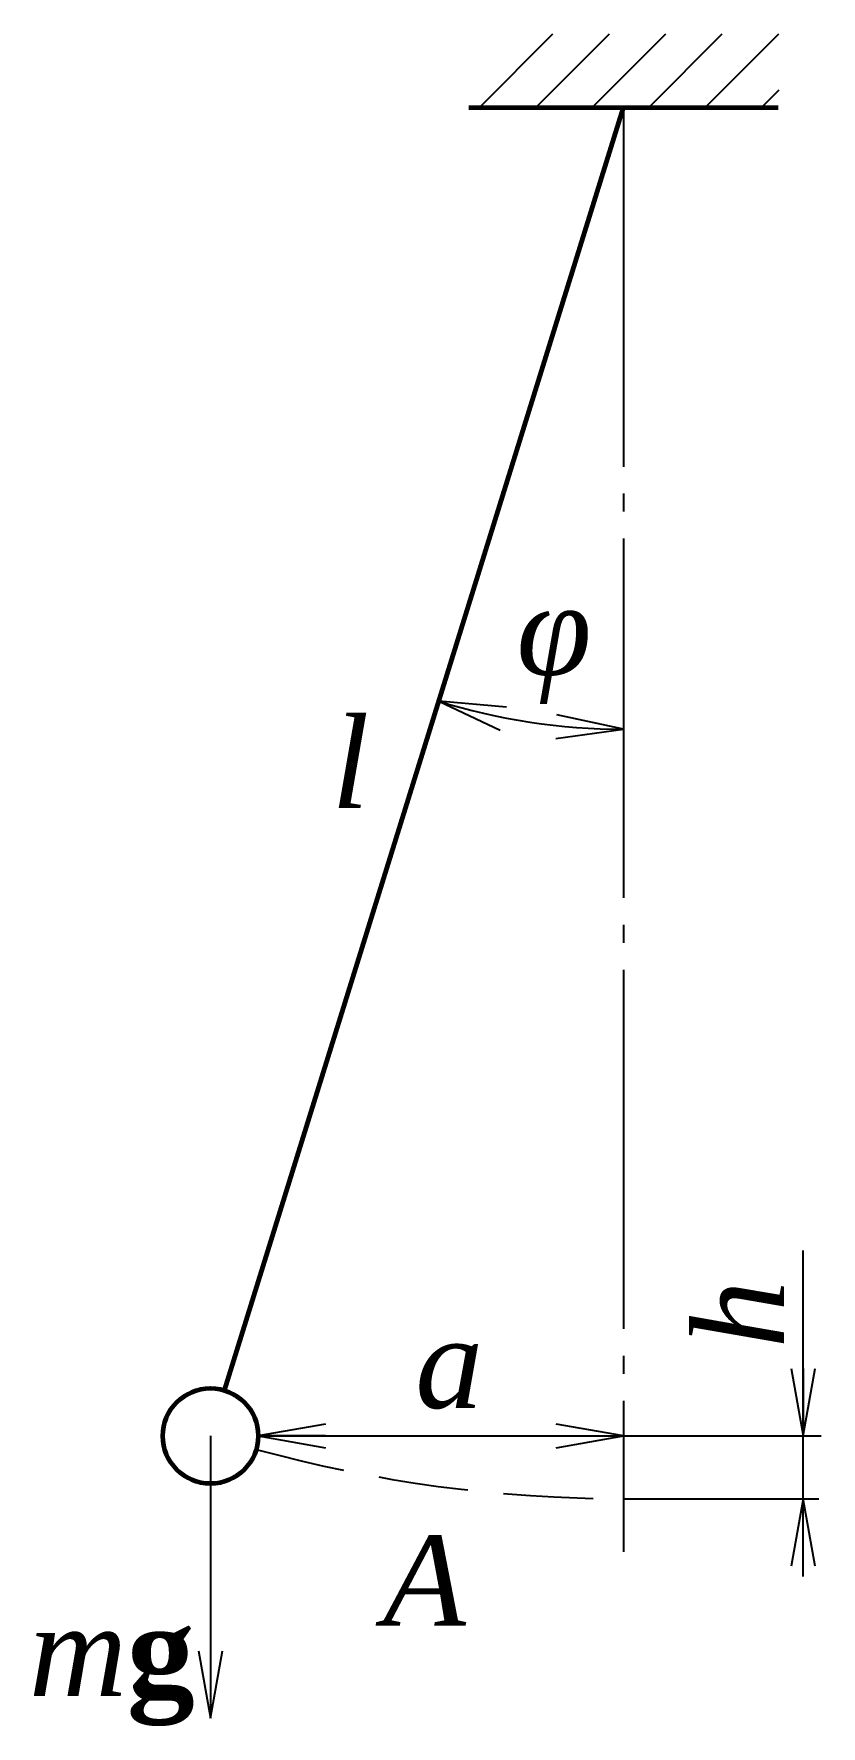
# Paper-space layout 'Чертёж' of a CAD drawing. Header units: millimetres. Extents: x 86 to 253, y 14 to 275.
# Drawn here: x 85.5 to 129.3, y 180.5 to 274.7 of the extents above; entities outside this region: 1.
import ezdxf

# ---------------------------------------------------------------- set-up
doc = ezdxf.new("R2010")
doc.units = ezdxf.units.MM
doc.linetypes.add('GOST2.303 4', pattern=[7, 5, -2, 0])
doc.linetypes.add('GOST2.303 5', pattern=[24, 20, -1.5, 1, -1.5])
for name, color, linetype, lineweight in [('Выноски', 7, 'Continuous', 25), ('Осевые', 7, 'GOST2.303 5', 25), ('Основные', 7, 'Continuous', 60), ('Размерные', 7, 'Continuous', 25), ('Текст', 7, 'GOST2.303 5', 35), ('Тонкие', 7, 'Continuous', 25), ('Штриховки', 7, 'GOST2.303 5', 25), ('Штриховые', 7, 'GOST2.303 4', 25)]:
    doc.layers.add(name, color=color, linetype=linetype, lineweight=lineweight)
doc.styles.add('таймс5', font='times.ttf', dxfattribs={"height": 5})

# ---------------------------------------------------------------- blocks, each defined once
blk = doc.blocks.new('ГОСТ размерная стрелка нос')
at = {"layer": 'Размерные'}
for p, q in [((0, 0), (-2.5, 0.441)), ((-2.5, 0), (0, 0)), ((-2.5, -0.441), (0, 0))]:
    blk.add_line(p, q, dxfattribs=at)
blk = doc.blocks.new('ГОСТ размерная стрелка')
at = {"layer": 'Размерные'}
for p, q in [((2.5, 0), (0, 0.441)), ((0, 0), (2.5, 0)), ((0, -0.441), (2.5, 0))]:
    blk.add_line(p, q, dxfattribs=at)

psp = doc.layouts.new('Чертёж')

# ---------------------------------------------------------------- hatches: boundary and pattern name
at = {"layer": 'Штриховки'}
h = psp.add_hatch(dxfattribs=at)
h.set_pattern_fill('ANSI31', color=256, scale=0.7, style=0)
h.paths.add_polyline_path([(127.002, 274.699), (113.23, 274.699), (108.903, 270.605), (127.002, 270.605)])

# ---------------------------------------------------------------- linework, layer by layer
at = {"layer": 'Выноски'}
psp.add_line((118.337, 196.648), (129.337, 196.648), dxfattribs=at)
at = {"layer": 'Осевые'}
psp.add_line((118.327, 270.605), (118.337, 190.197), dxfattribs=at)
at = {"layer": 'Основные'}
for p, q in [((96.126, 199.182), (118.337, 270.605)), ((109.714, 270.605), (126.94, 270.605))]:
    psp.add_line(p, q, dxfattribs=at)
at = {"layer": 'Основные', "ltscale": 0.5}
psp.add_circle((95.338, 196.648), 2.654, dxfattribs=at)
at = {"layer": 'Размерные'}
for p, q in [((111.812, 237.212), (108.058, 237.553)), ((108.058, 237.553), (111.463, 235.936)), ((118.337, 235.99), (114.616, 236.798)), ((114.564, 235.476), (118.337, 235.99)), ((128.337, 188.823), (128.337, 206.981)), ((95.338, 196.648), (95.338, 184.681))]:
    psp.add_line(p, q, dxfattribs=at)
psp.add_arc((118.314, 270.412), 34.423, 252.58994, 270.03893, dxfattribs=at)
at = {"layer": 'Тонкие'}
for p, q in [((112.859, 252.991), (118.337, 270.605)), ((97.991, 196.648), (118.337, 196.648)), ((118.337, 193.155), (129.212, 193.155))]:
    psp.add_line(p, q, dxfattribs=at)
at = {"layer": 'Штриховые'}
psp.add_arc((118.337, 270.605), 77.451, 254.68821, 270, dxfattribs=at)

# ---------------------------------------------------------------- block references
at = {"layer": 'Размерные', "xscale": 1.5, "zscale": 1.5}
for name, p, yscale, rotation in [('ГОСТ размерная стрелка нос', (128.337, 196.648), 1.5, 270), ('ГОСТ размерная стрелка нос', (97.991, 196.648), 1.5, 180), ('ГОСТ размерная стрелка нос', (128.337, 193.155), 1.5, 90), ('ГОСТ размерная стрелка', (95.338, 184.681), 1.5, 270), ('ГОСТ размерная стрелка нос', (252.474, 17.326), 1.499999999999999, 89.99999999999987)]:
    psp.add_blockref(name, p, dxfattribs=dict(at, yscale=yscale, rotation=rotation))
at = {"layer": 'Размерные', "xscale": 1.5, "yscale": 1.5, "zscale": 1.5}
psp.add_blockref('ГОСТ размерная стрелка нос', (118.337, 196.648), dxfattribs=at)

# ---------------------------------------------------------------- texts
at = {"layer": 'Текст', "char_height": 5, "attachment_point": 1, "style": 'таймс5'}
for s, insert in [('{\\fTimes New Roman|b0|i1|c204|p18;φ}', (112.375, 244.012)), ('{\\fTimes New Roman|b0|i1|c204|p18;l}', (102.077, 236.61)), ('{\\fTimes New Roman|b0|i1|c204|p18;a}', (106.745, 203.205)), ('{\\fTimes New Roman|b0|i1|c204|p18;A}', (104.942, 191.086))]:
    psp.add_mtext(s, dxfattribs=dict(at, insert=insert))
at = {"layer": 'Текст', "insert": (122.277, 201.531), "char_height": 5, "attachment_point": 1, "rotation": 90, "style": 'таймс5'}
psp.add_mtext('{\\fTimes New Roman|b0|i1|c204|p18;h}', dxfattribs=at)
at = {"layer": 'Текст', "insert": (85.231, 187.18), "char_height": 5, "width": 4.99295, "attachment_point": 1, "style": 'таймс5'}
psp.add_mtext('{\\fTimes New Roman|b0|i1|c204|p18;m\\fTimes New Roman|b1|i0|c204|p18;g}', dxfattribs=at)

doc.saveas('drawing.dxf')
